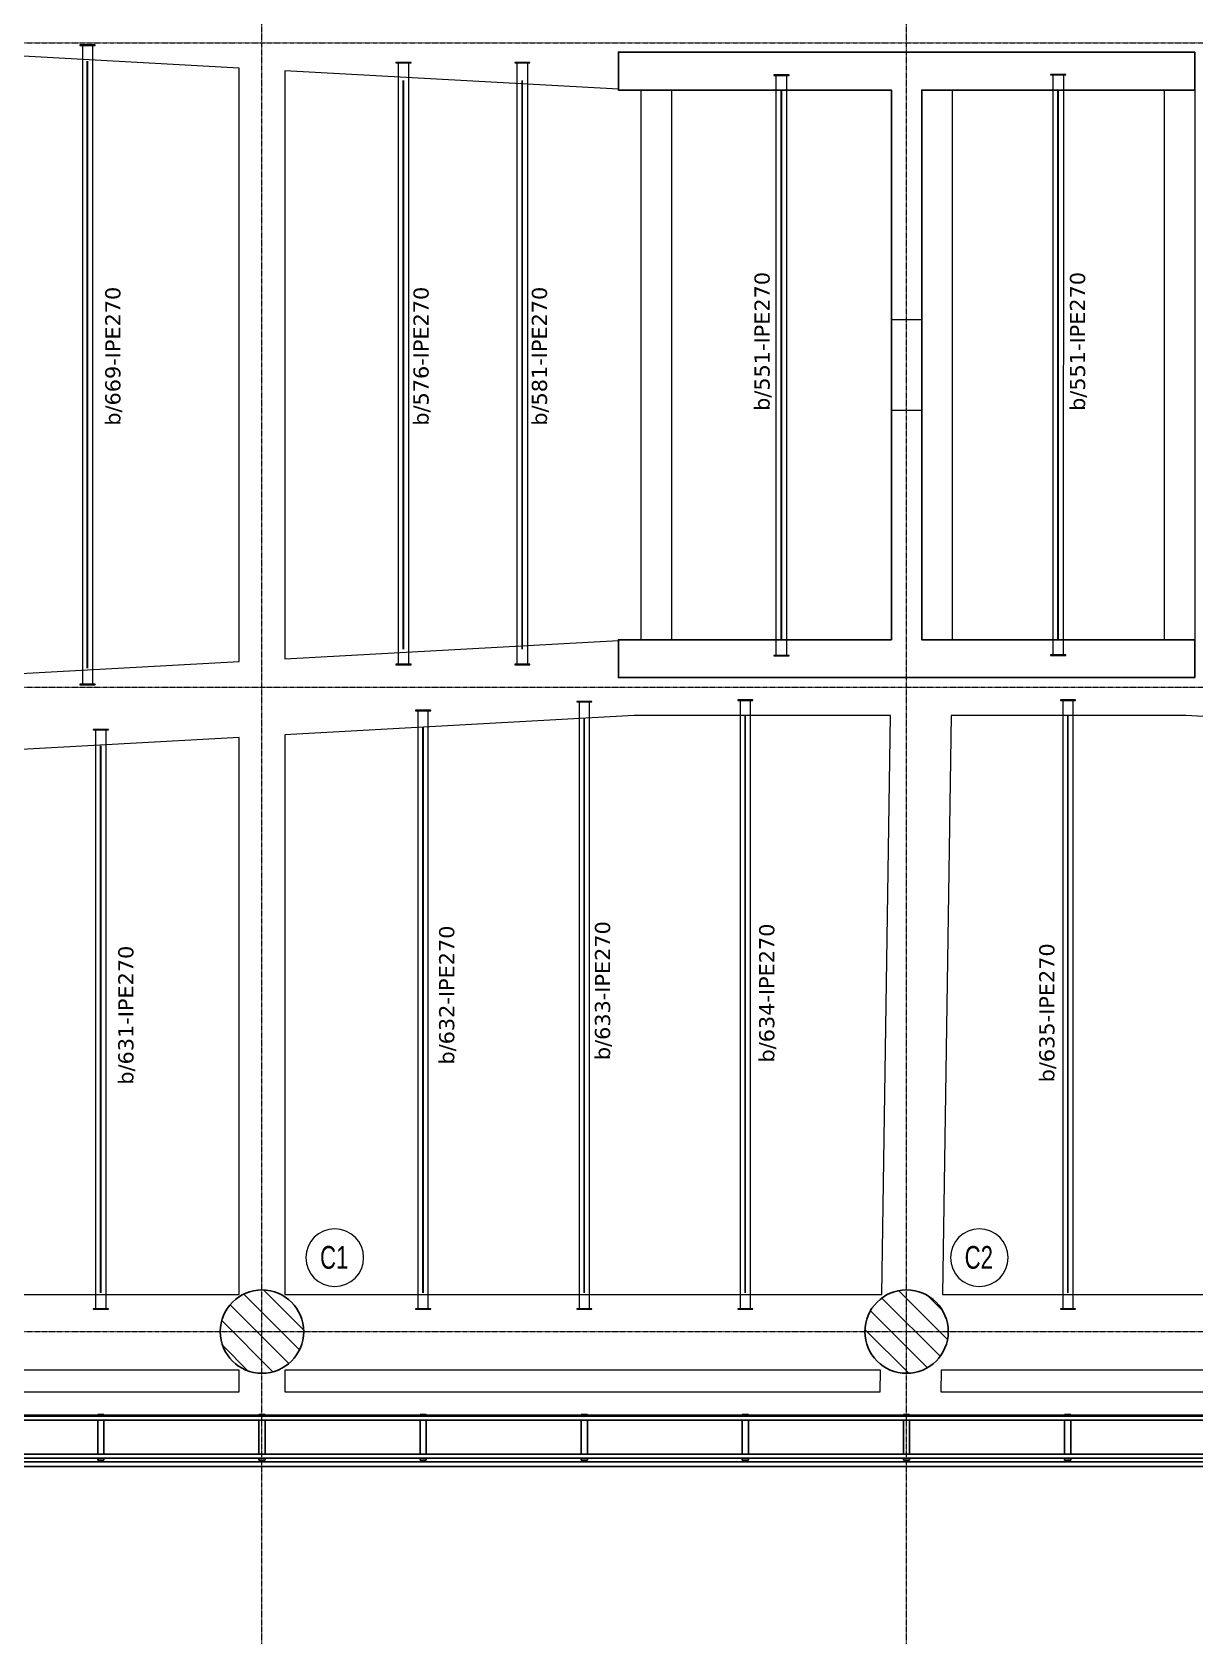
# Model space of a CAD drawing. Header units: millimetres. Extents: x 654 to 77164, y -21218 to 30031.
# Drawn here: x 27543 to 42873, y -4117 to 17138 of the extents above; entities that cross this region are included whole.
import ezdxf

# ---------------------------------------------------------------- set-up
doc = ezdxf.new("R2010")
doc.units = ezdxf.units.MM
doc.linetypes.add('Grid Line', pattern=[3.33375, 1.905, -0.47625, 0.47625, -0.47625])
for name, color, linetype, lineweight in [('0-1', 7, 'Continuous', 5), ('A_ALMA', 255, 'Continuous', 5), ('E_B_PLACA-1', 10, 'Continuous', 25), ('E_B_PLACA-2', 254, 'Continuous', 25), ('E_COLUMNAS', 1, 'Continuous', 18), ('E_COLUMNAS-3', 1, 'Continuous', 35), ('E_COLUMNAS-4', 1, 'Continuous', 25), ('E_EJES-1', 8, 'Grid Line', 9), ('E_MUROS-1', 2, 'Continuous', 25), ('E_TEXTO', 3, 'Continuous', 9), ('E_VIGAS', 5, 'Continuous', 9), ('E_VIGAS-1', 5, 'Continuous', 25), ('E_VIGAS-2', 10, 'Continuous', 25), ('I-WALL-1', 2, 'Continuous', 18), ('VIGAS_HCB', 253, 'Continuous', 15)]:
    doc.layers.add(name, color=color, linetype=linetype, lineweight=lineweight)
doc.styles.add('Arial Narrow', font='', dxfattribs={"width": 0.85, "height": 0.3})
doc.styles.add('VERDANA', font='verdana.ttf')
doc.styles.get('Arial Narrow').set_extended_font_data('Arial Narrow')

# ---------------------------------------------------------------- blocks, each defined once
blk = doc.blocks.new('EST_SFM_VIGA-METALICA-SECCION-C - EST_SFM_VIGA-METALICA-UPN100-1527742-_58_00m_N_E_-NIVEL-15 DOC')
at = {"layer": 'E_VIGAS-2'}
for p, q in [((34.044, 0.018), (-34.827, 0.018)), ((-34.827, -0.032), (34.044, -0.032))]:
    blk.add_line(p, q, dxfattribs=at)
blk = doc.blocks.new('EST_SFM_VIGA-METALICA-SECCION-C - EST_SFM_VIGA-METALICA-UPN100-1527772-_58_00m_N_E_-NIVEL-15 DOC')
at = {"layer": 'E_VIGAS-2'}
for p, q in [((34.942, 0.032), (-34.929, 0.032)), ((-34.929, -0.018), (34.942, -0.018))]:
    blk.add_line(p, q, dxfattribs=at)
blk = doc.blocks.new('EST_SFM_VIGA-METALICA-SECCION-C - EST_SFM_VIGA-METALICA-UPN160-1579051-_58_00m_N_E_-NIVEL-15 DOC')
at = {"layer": 'E_VIGAS-1'}
for p, q in [((30.107, 0.047), (-30.264, 0.047)), ((-30.269, -0.018), (30.113, -0.018))]:
    blk.add_line(p, q, dxfattribs=at)
blk = doc.blocks.new('DCTIB_CNI_EST_MOD-1A-FAC_0001_rvt-1-_58_00m_N_E_-NIVEL-15 DOC')
at = {"layer": 'E_B_PLACA-1'}
for p, q in [((-74.597, 139.545), (-5.727, 139.545)), ((-5.177, 138.995), (-75.147, 138.995))]:
    blk.add_line(p, q, dxfattribs=at)
at = {"layer": 'E_B_PLACA-2'}
for p, q in [((-5.727, 139.545), (-74.597, 139.545)), ((-75.147, 138.995), (-5.177, 138.995))]:
    blk.add_line(p, q, dxfattribs=at)
at = {"layer": 'E_VIGAS-1'}
for p, q in [((-50.828, 139.567), (-50.746, 139.567)), ((-50.828, 139.567), (-50.828, 139.545)), ((-50.828, 139.495), (-50.828, 139.045)), ((-50.746, 139.567), (-50.746, 139.545)), ((-50.746, 139.495), (-50.746, 139.045)), ((-48.703, 139.567), (-48.621, 139.567)), ((-48.703, 139.545), (-48.703, 139.567)), ((-48.703, 139.045), (-48.703, 139.495)), ((-48.621, 139.545), (-48.621, 139.567)), ((-48.621, 139.045), (-48.621, 139.495)), ((-46.578, 139.567), (-46.496, 139.567)), ((-46.578, 139.545), (-46.578, 139.567)), ((-46.578, 139.045), (-46.578, 139.495)), ((-46.496, 139.545), (-46.496, 139.567)), ((-46.496, 139.045), (-46.496, 139.495)), ((-44.453, 139.567), (-44.371, 139.567)), ((-44.453, 139.545), (-44.453, 139.567)), ((-44.453, 139.045), (-44.453, 139.495)), ((-44.371, 139.545), (-44.371, 139.567)), ((-44.371, 139.045), (-44.371, 139.495)), ((-42.328, 139.567), (-42.246, 139.567)), ((-42.328, 139.567), (-42.328, 139.545)), ((-42.328, 139.495), (-42.328, 139.045)), ((-42.246, 139.567), (-42.246, 139.545)), ((-42.246, 139.495), (-42.246, 139.045)), ((-40.203, 139.567), (-40.121, 139.567)), ((-40.203, 139.545), (-40.203, 139.567)), ((-40.203, 139.045), (-40.203, 139.495)), ((-40.121, 139.545), (-40.121, 139.567)), ((-40.121, 139.045), (-40.121, 139.495)), ((-38.078, 139.567), (-37.996, 139.567)), ((-38.078, 139.545), (-38.078, 139.567)), ((-38.078, 139.045), (-38.078, 139.495)), ((-37.996, 139.545), (-37.996, 139.567)), ((-37.996, 139.045), (-37.996, 139.495)), ((-50.828, 138.995), (-50.828, 138.967)), ((-50.828, 138.967), (-50.746, 138.967)), ((-50.828, 138.966), (-50.828, 138.967)), ((-50.8, 138.966), (-50.828, 138.966)), ((-50.79, 138.961), (-50.79, 138.966)), ((-50.79, 138.947), (-50.79, 138.961)), ((-50.785, 138.966), (-50.785, 138.961)), ((-50.785, 138.961), (-50.785, 138.947)), ((-50.746, 138.966), (-50.774, 138.966)), ((-50.746, 138.995), (-50.746, 138.967)), ((-50.746, 138.967), (-50.746, 138.966)), ((-48.703, 138.967), (-48.703, 138.995)), ((-48.703, 138.966), (-48.703, 138.967)), ((-48.703, 138.967), (-48.621, 138.967)), ((-48.676, 138.966), (-48.703, 138.966)), ((-48.665, 138.961), (-48.665, 138.966)), ((-48.665, 138.947), (-48.665, 138.961)), ((-48.66, 138.966), (-48.66, 138.961)), ((-48.66, 138.961), (-48.66, 138.947)), ((-48.621, 138.966), (-48.649, 138.966)), ((-48.621, 138.967), (-48.621, 138.995)), ((-48.621, 138.967), (-48.621, 138.966)), ((-46.578, 138.967), (-46.578, 138.995)), ((-46.578, 138.966), (-46.578, 138.967)), ((-46.578, 138.967), (-46.496, 138.967)), ((-46.55, 138.966), (-46.578, 138.966)), ((-46.54, 138.961), (-46.54, 138.966)), ((-46.54, 138.947), (-46.54, 138.961)), ((-46.535, 138.966), (-46.535, 138.961)), ((-46.535, 138.961), (-46.535, 138.947)), ((-46.496, 138.966), (-46.524, 138.966)), ((-46.496, 138.967), (-46.496, 138.995)), ((-46.496, 138.967), (-46.496, 138.966)), ((-44.453, 138.967), (-44.453, 138.995)), ((-44.453, 138.966), (-44.453, 138.967)), ((-44.453, 138.967), (-44.371, 138.967)), ((-44.425, 138.966), (-44.453, 138.966)), ((-44.415, 138.961), (-44.415, 138.966)), ((-44.415, 138.947), (-44.415, 138.961)), ((-44.41, 138.966), (-44.41, 138.961)), ((-44.41, 138.961), (-44.41, 138.947)), ((-44.371, 138.966), (-44.399, 138.966)), ((-44.371, 138.967), (-44.371, 138.995)), ((-44.371, 138.967), (-44.371, 138.966)), ((-42.328, 138.995), (-42.328, 138.967)), ((-42.328, 138.967), (-42.246, 138.967)), ((-42.328, 138.966), (-42.328, 138.967)), ((-42.3, 138.966), (-42.328, 138.966)), ((-42.29, 138.961), (-42.29, 138.966)), ((-42.29, 138.947), (-42.29, 138.961)), ((-42.285, 138.966), (-42.285, 138.961)), ((-42.285, 138.961), (-42.285, 138.947)), ((-42.246, 138.966), (-42.274, 138.966)), ((-42.246, 138.995), (-42.246, 138.967)), ((-42.246, 138.967), (-42.246, 138.966)), ((-40.203, 138.967), (-40.203, 138.995)), ((-40.203, 138.966), (-40.203, 138.967)), ((-40.203, 138.967), (-40.121, 138.967)), ((-40.176, 138.966), (-40.203, 138.966)), ((-40.165, 138.961), (-40.165, 138.966)), ((-40.165, 138.947), (-40.165, 138.961)), ((-40.16, 138.966), (-40.16, 138.961)), ((-40.16, 138.961), (-40.16, 138.947)), ((-40.121, 138.966), (-40.149, 138.966)), ((-40.121, 138.967), (-40.121, 138.995)), ((-40.121, 138.967), (-40.121, 138.966)), ((-38.078, 138.967), (-38.078, 138.995)), ((-38.078, 138.966), (-38.078, 138.967)), ((-38.078, 138.967), (-37.996, 138.967)), ((-38.05, 138.966), (-38.078, 138.966)), ((-38.04, 138.961), (-38.04, 138.966)), ((-38.04, 138.947), (-38.04, 138.961)), ((-38.035, 138.966), (-38.035, 138.961)), ((-38.035, 138.961), (-38.035, 138.947)), ((-37.996, 138.966), (-38.024, 138.966)), ((-37.996, 138.967), (-37.996, 138.995)), ((-37.996, 138.967), (-37.996, 138.966))]:
    blk.add_line(p, q, dxfattribs=at)
for points, knots in [([(-50.79, 138.961), (-50.79, 138.962), (-50.79, 138.963), (-50.792, 138.965), (-50.793, 138.965), (-50.795, 138.966), (-50.796, 138.966), (-50.797, 138.966), (-50.799, 138.966), (-50.8, 138.966)], [0, 0, 0, 0, 0.285714, 0.428571, 0.571429, 0.678571, 0.732143, 0.785714, 1, 1, 1, 1]), ([(-50.8, 138.966), (-50.799, 138.966), (-50.798, 138.966), (-50.795, 138.966), (-50.793, 138.965), (-50.791, 138.964), (-50.79, 138.963), (-50.79, 138.962), (-50.79, 138.961)], [0, 0, 0, 0, 0.142857, 0.285714, 0.428571, 0.571429, 0.785714, 1, 1, 1, 1]), ([(-50.785, 138.961), (-50.785, 138.962), (-50.784, 138.963), (-50.783, 138.965), (-50.781, 138.965), (-50.78, 138.966), (-50.779, 138.966), (-50.777, 138.966), (-50.775, 138.966), (-50.774, 138.966)], [0, 0, 0, 0, 0.285714, 0.428571, 0.571429, 0.678571, 0.732143, 0.785714, 1, 1, 1, 1]), ([(-50.774, 138.966), (-50.775, 138.966), (-50.776, 138.966), (-50.779, 138.966), (-50.781, 138.965), (-50.783, 138.964), (-50.784, 138.963), (-50.785, 138.962), (-50.785, 138.961)], [0, 0, 0, 0, 0.142857, 0.285714, 0.428571, 0.571429, 0.785714, 1, 1, 1, 1]), ([(-48.676, 138.966), (-48.675, 138.966), (-48.673, 138.966), (-48.671, 138.966), (-48.668, 138.965), (-48.667, 138.964), (-48.665, 138.963), (-48.665, 138.962), (-48.665, 138.961)], [0, 0, 0, 0, 0.142857, 0.285714, 0.428571, 0.571429, 0.785714, 1, 1, 1, 1]), ([(-48.665, 138.961), (-48.665, 138.962), (-48.665, 138.963), (-48.667, 138.965), (-48.668, 138.965), (-48.67, 138.966), (-48.671, 138.966), (-48.673, 138.966), (-48.674, 138.966), (-48.676, 138.966)], [0, 0, 0, 0, 0.285714, 0.428571, 0.571429, 0.678571, 0.732143, 0.785714, 1, 1, 1, 1]), ([(-48.649, 138.966), (-48.65, 138.966), (-48.652, 138.966), (-48.654, 138.966), (-48.656, 138.965), (-48.658, 138.964), (-48.66, 138.963), (-48.66, 138.962), (-48.66, 138.961)], [0, 0, 0, 0, 0.142857, 0.285714, 0.428571, 0.571429, 0.785714, 1, 1, 1, 1]), ([(-48.66, 138.961), (-48.66, 138.962), (-48.659, 138.963), (-48.658, 138.965), (-48.656, 138.965), (-48.655, 138.966), (-48.654, 138.966), (-48.652, 138.966), (-48.65, 138.966), (-48.649, 138.966)], [0, 0, 0, 0, 0.285714, 0.428571, 0.571429, 0.678571, 0.732143, 0.785714, 1, 1, 1, 1]), ([(-46.55, 138.966), (-46.549, 138.966), (-46.548, 138.966), (-46.545, 138.966), (-46.543, 138.965), (-46.541, 138.964), (-46.54, 138.963), (-46.54, 138.962), (-46.54, 138.961)], [0, 0, 0, 0, 0.142857, 0.285714, 0.428571, 0.571429, 0.785714, 1, 1, 1, 1]), ([(-46.54, 138.961), (-46.54, 138.962), (-46.54, 138.963), (-46.542, 138.965), (-46.543, 138.965), (-46.545, 138.966), (-46.546, 138.966), (-46.547, 138.966), (-46.549, 138.966), (-46.55, 138.966)], [0, 0, 0, 0, 0.285714, 0.428571, 0.571429, 0.678571, 0.732143, 0.785714, 1, 1, 1, 1]), ([(-46.524, 138.966), (-46.525, 138.966), (-46.526, 138.966), (-46.529, 138.966), (-46.531, 138.965), (-46.533, 138.964), (-46.534, 138.963), (-46.535, 138.962), (-46.535, 138.961)], [0, 0, 0, 0, 0.142857, 0.285714, 0.428571, 0.571429, 0.785714, 1, 1, 1, 1]), ([(-46.535, 138.961), (-46.535, 138.962), (-46.534, 138.963), (-46.533, 138.965), (-46.531, 138.965), (-46.53, 138.966), (-46.529, 138.966), (-46.527, 138.966), (-46.525, 138.966), (-46.524, 138.966)], [0, 0, 0, 0, 0.285714, 0.428571, 0.571429, 0.678571, 0.732143, 0.785714, 1, 1, 1, 1]), ([(-44.425, 138.966), (-44.424, 138.966), (-44.423, 138.966), (-44.42, 138.966), (-44.418, 138.965), (-44.416, 138.964), (-44.415, 138.963), (-44.415, 138.962), (-44.415, 138.961)], [0, 0, 0, 0, 0.142857, 0.285714, 0.428571, 0.571429, 0.785714, 1, 1, 1, 1]), ([(-44.415, 138.961), (-44.415, 138.962), (-44.415, 138.963), (-44.417, 138.965), (-44.418, 138.965), (-44.42, 138.966), (-44.421, 138.966), (-44.422, 138.966), (-44.424, 138.966), (-44.425, 138.966)], [0, 0, 0, 0, 0.285714, 0.428571, 0.571429, 0.678571, 0.732143, 0.785714, 1, 1, 1, 1]), ([(-44.399, 138.966), (-44.4, 138.966), (-44.401, 138.966), (-44.404, 138.966), (-44.406, 138.965), (-44.408, 138.964), (-44.409, 138.963), (-44.41, 138.962), (-44.41, 138.961)], [0, 0, 0, 0, 0.142857, 0.285714, 0.428571, 0.571429, 0.785714, 1, 1, 1, 1]), ([(-44.41, 138.961), (-44.41, 138.962), (-44.409, 138.963), (-44.408, 138.965), (-44.406, 138.965), (-44.405, 138.966), (-44.404, 138.966), (-44.402, 138.966), (-44.4, 138.966), (-44.399, 138.966)], [0, 0, 0, 0, 0.285714, 0.428571, 0.571429, 0.678571, 0.732143, 0.785714, 1, 1, 1, 1]), ([(-42.29, 138.961), (-42.29, 138.962), (-42.29, 138.963), (-42.292, 138.965), (-42.293, 138.965), (-42.295, 138.966), (-42.296, 138.966), (-42.297, 138.966), (-42.299, 138.966), (-42.3, 138.966)], [0, 0, 0, 0, 0.285714, 0.428571, 0.571429, 0.678571, 0.732143, 0.785714, 1, 1, 1, 1]), ([(-42.3, 138.966), (-42.299, 138.966), (-42.298, 138.966), (-42.295, 138.966), (-42.293, 138.965), (-42.291, 138.964), (-42.29, 138.963), (-42.29, 138.962), (-42.29, 138.961)], [0, 0, 0, 0, 0.142857, 0.285714, 0.428571, 0.571429, 0.785714, 1, 1, 1, 1]), ([(-42.285, 138.961), (-42.285, 138.962), (-42.284, 138.963), (-42.283, 138.965), (-42.281, 138.965), (-42.28, 138.966), (-42.279, 138.966), (-42.277, 138.966), (-42.275, 138.966), (-42.274, 138.966)], [0, 0, 0, 0, 0.285714, 0.428571, 0.571429, 0.678571, 0.732143, 0.785714, 1, 1, 1, 1]), ([(-42.274, 138.966), (-42.275, 138.966), (-42.276, 138.966), (-42.279, 138.966), (-42.281, 138.965), (-42.283, 138.964), (-42.284, 138.963), (-42.285, 138.962), (-42.285, 138.961)], [0, 0, 0, 0, 0.142857, 0.285714, 0.428571, 0.571429, 0.785714, 1, 1, 1, 1]), ([(-40.176, 138.966), (-40.175, 138.966), (-40.173, 138.966), (-40.171, 138.966), (-40.168, 138.965), (-40.167, 138.964), (-40.165, 138.963), (-40.165, 138.962), (-40.165, 138.961)], [0, 0, 0, 0, 0.142857, 0.285714, 0.428571, 0.571429, 0.785714, 1, 1, 1, 1]), ([(-40.165, 138.961), (-40.165, 138.962), (-40.165, 138.963), (-40.167, 138.965), (-40.168, 138.965), (-40.17, 138.966), (-40.171, 138.966), (-40.173, 138.966), (-40.174, 138.966), (-40.176, 138.966)], [0, 0, 0, 0, 0.285714, 0.428571, 0.571429, 0.678571, 0.732143, 0.785714, 1, 1, 1, 1]), ([(-40.149, 138.966), (-40.15, 138.966), (-40.152, 138.966), (-40.154, 138.966), (-40.156, 138.965), (-40.158, 138.964), (-40.16, 138.963), (-40.16, 138.962), (-40.16, 138.961)], [0, 0, 0, 0, 0.142857, 0.285714, 0.428571, 0.571429, 0.785714, 1, 1, 1, 1]), ([(-40.16, 138.961), (-40.16, 138.962), (-40.159, 138.963), (-40.158, 138.965), (-40.156, 138.965), (-40.155, 138.966), (-40.154, 138.966), (-40.152, 138.966), (-40.15, 138.966), (-40.149, 138.966)], [0, 0, 0, 0, 0.285714, 0.428571, 0.571429, 0.678571, 0.732143, 0.785714, 1, 1, 1, 1]), ([(-38.05, 138.966), (-38.049, 138.966), (-38.048, 138.966), (-38.045, 138.966), (-38.043, 138.965), (-38.041, 138.964), (-38.04, 138.963), (-38.04, 138.962), (-38.04, 138.961)], [0, 0, 0, 0, 0.142857, 0.285714, 0.428571, 0.571429, 0.785714, 1, 1, 1, 1]), ([(-38.04, 138.961), (-38.04, 138.962), (-38.04, 138.963), (-38.042, 138.965), (-38.043, 138.965), (-38.045, 138.966), (-38.046, 138.966), (-38.047, 138.966), (-38.049, 138.966), (-38.05, 138.966)], [0, 0, 0, 0, 0.285714, 0.428571, 0.571429, 0.678571, 0.732143, 0.785714, 1, 1, 1, 1]), ([(-38.024, 138.966), (-38.025, 138.966), (-38.026, 138.966), (-38.029, 138.966), (-38.031, 138.965), (-38.033, 138.964), (-38.034, 138.963), (-38.035, 138.962), (-38.035, 138.961)], [0, 0, 0, 0, 0.142857, 0.285714, 0.428571, 0.571429, 0.785714, 1, 1, 1, 1]), ([(-38.035, 138.961), (-38.035, 138.962), (-38.034, 138.963), (-38.033, 138.965), (-38.031, 138.965), (-38.03, 138.966), (-38.029, 138.966), (-38.027, 138.966), (-38.025, 138.966), (-38.024, 138.966)], [0, 0, 0, 0, 0.285714, 0.428571, 0.571429, 0.678571, 0.732143, 0.785714, 1, 1, 1, 1])]:
    blk.add_open_spline(points, degree=3, knots=knots, dxfattribs=at)
for name, p in [('EST_SFM_VIGA-METALICA-SECCION-C - EST_SFM_VIGA-METALICA-UPN100-1527742-_58_00m_N_E_-NIVEL-15 DOC', (-39.77, 139.527)), ('EST_SFM_VIGA-METALICA-SECCION-C - EST_SFM_VIGA-METALICA-UPN100-1527772-_58_00m_N_E_-NIVEL-15 DOC', (-40.169, 139.013)), ('EST_SFM_VIGA-METALICA-SECCION-C - EST_SFM_VIGA-METALICA-UPN160-1579051-_58_00m_N_E_-NIVEL-15 DOC', (-40.084, 138.9))]:
    blk.add_blockref(name, p, dxfattribs=at)
blk = doc.blocks.new('EST_SCM_COLUMNA-SECCION-CIRCULAR - EST_SCM_COLUMNA-CONCRETO-CIRCULAR_Ø_110cm-V12-_58_00m_N_E_-NIVEL-15 DOC')
at = {"layer": 'E_COLUMNAS'}
h = blk.add_hatch(dxfattribs=at)
h.set_pattern_fill('FP_9', color=256, style=0, pattern_type=2)
h.set_pattern_definition([(135, (48.662, -140.662), (-0.15909903, -0.15909903), [])])
h.paths.add_polyline_path([(0.041, -0.548), (0.122, -0.536), (0.201, -0.512), (0.275, -0.476), (0.343, -0.43), (0.403, -0.374), (0.454, -0.31), (0.496, -0.239), (0.526, -0.162), (0.544, -0.082), (0.55, 0), (0.544, 0.082), (0.526, 0.162), (0.496, 0.239), (0.454, 0.31), (0.403, 0.374), (0.343, 0.43), (0.275, 0.476), (0.201, 0.512), (0.122, 0.536), (0.041, 0.548), (-0.041, 0.548), (-0.122, 0.536), (-0.201, 0.512), (-0.275, 0.476), (-0.343, 0.43), (-0.403, 0.374), (-0.454, 0.31), (-0.496, 0.239), (-0.526, 0.162), (-0.544, 0.082), (-0.55, 0), (-0.544, -0.082), (-0.526, -0.162), (-0.496, -0.239), (-0.454, -0.31), (-0.403, -0.374), (-0.343, -0.43), (-0.275, -0.476), (-0.201, -0.512), (-0.122, -0.536), (-0.041, -0.548)])
at = {"layer": 'E_COLUMNAS-4'}
for start, end in [(360, 180), (180, 360)]:
    blk.add_arc((0, 0), 0.55, start, end, dxfattribs=at)
blk = doc.blocks.new('EST_SCM_COLUMNA-SECCION-CIRCULAR - EST_SCM_COLUMNA-CONCRETO-CIRCULAR_Ø_110cm-V13-_58_00m_N_E_-NIVEL-15 DOC')
at = {"layer": 'E_COLUMNAS'}
h = blk.add_hatch(dxfattribs=at)
h.set_pattern_fill('FP_10', color=256, style=0, pattern_type=2)
h.set_pattern_definition([(135, (40.162, -140.662), (-0.15909903, -0.15909903), [])])
h.paths.add_polyline_path([(0.041, -0.548), (0.122, -0.536), (0.201, -0.512), (0.275, -0.476), (0.343, -0.43), (0.403, -0.374), (0.454, -0.31), (0.496, -0.239), (0.526, -0.162), (0.544, -0.082), (0.55, 0), (0.544, 0.082), (0.526, 0.162), (0.496, 0.239), (0.454, 0.31), (0.403, 0.374), (0.343, 0.43), (0.275, 0.476), (0.195, 0.514), (0.122, 0.536), (0.041, 0.548), (-0.041, 0.548), (-0.122, 0.536), (-0.201, 0.512), (-0.275, 0.476), (-0.343, 0.43), (-0.403, 0.374), (-0.454, 0.31), (-0.496, 0.239), (-0.526, 0.162), (-0.544, 0.082), (-0.55, 0), (-0.544, -0.082), (-0.526, -0.162), (-0.496, -0.239), (-0.454, -0.31), (-0.403, -0.374), (-0.343, -0.43), (-0.275, -0.476), (-0.201, -0.512), (-0.122, -0.536), (-0.041, -0.548)])
at = {"layer": 'E_COLUMNAS-4'}
for start, end in [(360, 180), (180, 360)]:
    blk.add_arc((0, 0), 0.55, start, end, dxfattribs=at)
blk = doc.blocks.new('CNI_TAG COLUMNAS CONCRETO MARCA - CNI_COLUMNA CONCRETO-582370-_58_00m_N_E_-NIVEL-15 DOC')
at = {"layer": 'E_TEXTO'}
for start, end in [(360, 180), (180, 360)]:
    blk.add_arc((0.00026, -0.00015), 0.00254, start, end, dxfattribs=at)

msp = doc.modelspace()

# ---------------------------------------------------------------- linework, layer by layer
at = {"layer": 'A_ALMA'}
for p, q in [((28268.9, 8748.2), (28268.9, 16754.4)), ((28275.5, 8748.2), (28275.5, 16754.4)), ((32435.5, 9001.8), (32435.5, 16500.3)), ((32442.1, 9002.1), (32442.1, 16500)), ((34002.3, 9001.8), (34002.3, 16500.3)), ((34008.9, 9002.1), (34008.9, 16500)), ((37418.9, 9118.8), (37418.9, 16368.8)), ((37425.5, 9118.8), (37425.5, 16368.8)), ((41068.7, 9125.2), (41068.7, 16375.2)), ((41075.3, 9125.2), (41075.3, 16375.2)), ((34818.8, 510), (34818.8, 8096)), ((34825.4, 510), (34825.4, 8096)), ((36943.8, 510), (36943.8, 8115.2)), ((36950.4, 510), (36950.4, 8115.2)), ((41198.8, 510), (41198.8, 8115.2)), ((41205.4, 510), (41205.4, 8115.2)), ((32693.8, 510), (32693.8, 7978.3)), ((32700.4, 510), (32700.4, 7978.3)), ((28443.8, 510), (28443.8, 7726.7)), ((28450.4, 510), (28450.4, 7726.7))]:
    msp.add_line(p, q, dxfattribs=at)
at = {"layer": 'E_EJES-1'}
for p, q in [((30572.1, -4117.1), (30572.1, 29130.8)), ((39072.1, -4117.1), (39072.1, 29130.8)), ((1554, 17000), (76264.1, 17000)), ((1554, 8500), (76264.1, 8500)), ((1554, 0), (76264.1, 0))]:
    msp.add_line(p, q, dxfattribs=at)
at = {"layer": 'E_MUROS-1'}
msp.add_lwpolyline([(42872.2, 16875.2), (42872.2, 16375.2), (39272.2, 16375.2), (39272.2, 9125.2), (42872.2, 9125.2), (42872.2, 8625.2), (35272.2, 8625.2), (35272.2, 9125.2), (38872.2, 9125.2), (38872.2, 16375.2), (35272.2, 16375.2), (35272.2, 16875.2)], close=True, dxfattribs=at)
at = {"layer": 'E_VIGAS', "color": 30, "true_color": 0xf26722}
msp.add_line((39672.3, 16375.2), (39672.3, 9125.2), dxfattribs=at)
for points in [[(11173.1, 26595.9), (11173.1, -1095.9), (66973.3, -1095.8), (66973.3, 26595.9)], [(38744.8, 490.1), (38860.7, 8125.2), (35481.1, 8125.2), (30873.1, 7870.7), (30873.1, 490.1)], [(47273.1, 490.1), (47273.1, 7872.8), (42755.8, 8125.2), (39660.8, 8125.2), (39544.9, 490.1)], [(30273.1, 490.1), (30273.1, 7837.5), (22287, 7396.4), (22453, 490.1)], [(38729.6, -509.9), (30873.1, -509.9), (30873.1, -795.9), (38725.3, -795.9)], [(47273.1, -509.9), (39529.7, -509.9), (39525.4, -795.9), (47273.1, -795.9)]]:
    msp.add_lwpolyline(points, close=True, dxfattribs=at)
for points in [[(22273.3, 8397.2), (30273.1, 8839.1), (30273.1, 16663.4), (22273.3, 17106.2), (22273.3, 8397.2)], [(35273.3, 16386.6), (30873.1, 16630.2), (30873.1, 8872.2), (35273.3, 9115.2)], [(35973.3, 9125.2), (35573.3, 9125.2), (35573.3, 16375.2), (35973.3, 16375.2), (35973.3, 9125.2)], [(42872.1, 9125.2), (42472.1, 9125.2), (42472.1, 16375.2), (42872.1, 16375.2), (42872.1, 9125.2)], [(22473.1, -795.9), (30273.1, -795.9), (30273.1, -509.9), (22473.1, -509.9), (22473.1, -795.9)]]:
    msp.add_lwpolyline(points, dxfattribs=at)
at = {"layer": 'I-WALL-1'}
for p, q in [((42872.3, 16375.2), (42872.3, 16875.2)), ((39272.3, 16375.2), (42872.3, 16375.2)), ((38872.3, 13350.2), (39272.3, 13350.2)), ((39272.3, 12150.2), (38872.3, 12150.2)), ((38872.3, 9125.2), (35272.3, 9125.2)), ((42872.3, 9125.2), (39272.3, 9125.2)), ((42872.3, 8625.2), (42872.3, 9125.2)), ((35272.3, 8625.2), (42872.3, 8625.2))]:
    msp.add_line(p, q, dxfattribs=at)
at = {"layer": 'VIGAS_HCB', "color": 8}
for points in [[(28372.2, 16970.4), (28172.2, 16970.4), (28172.2, 16964.4), (28372.2, 16964.4)], [(32538.9, 16739.3), (32338.9, 16739.3), (32338.9, 16733.3), (32538.9, 16733.3)], [(34105.6, 16739.3), (33905.6, 16739.3), (33905.6, 16733.3), (34105.6, 16733.3)], [(41172.2, 16581.2), (40972.2, 16581.2), (40972.2, 16575.2), (41172.2, 16575.2)], [(37522.4, 16574.8), (37322.4, 16574.8), (37322.4, 16568.8), (37522.4, 16568.8)], [(32538.8, 8801.8), (32338.8, 8801.8), (32338.8, 8795.8), (32538.8, 8795.8)], [(34105.6, 8801.8), (33905.6, 8801.8), (33905.6, 8795.8), (34105.6, 8795.8)], [(37522.3, 8918.8), (37322.3, 8918.8), (37322.3, 8912.8), (37522.3, 8912.8)], [(41172.1, 8925.2), (40972.1, 8925.2), (40972.1, 8919.2), (41172.1, 8919.2)], [(28372.2, 8538.2), (28172.2, 8538.2), (28172.2, 8532.2), (28372.2, 8532.2)], [(34922.1, 8312), (34722.1, 8312), (34722.1, 8306), (34922.1, 8306)], [(37047.1, 8331.2), (36847.1, 8331.2), (36847.1, 8325.2), (37047.1, 8325.2)], [(41302.1, 8331.2), (41102.1, 8331.2), (41102.1, 8325.2), (41302.1, 8325.2)], [(32797.1, 8194.3), (32597.1, 8194.3), (32597.1, 8188.3), (32797.1, 8188.3)], [(28547.1, 7942.7), (28347.1, 7942.7), (28347.1, 7936.7), (28547.1, 7936.7)], [(28547.1, 300), (28347.1, 300), (28347.1, 294), (28547.1, 294)], [(32797.1, 300), (32597.1, 300), (32597.1, 294), (32797.1, 294)], [(34922.1, 300), (34722.1, 300), (34722.1, 294), (34922.1, 294)], [(37047.1, 300), (36847.1, 300), (36847.1, 294), (37047.1, 294)], [(41302.1, 300), (41102.1, 300), (41102.1, 294), (41302.1, 294)]]:
    msp.add_lwpolyline(points, close=True, dxfattribs=at)
at = {"layer": 'VIGAS_HCB'}
for points in [[(28204.7, 8538.2), (28339.7, 8538.2), (28339.7, 16964.4), (28204.7, 16964.4)], [(32371.4, 16733.3), (32506.4, 16733.3), (32506.3, 8801.8), (32371.3, 8801.8)], [(33938.1, 16733.3), (34073.1, 16733.3), (34073.1, 8801.8), (33938.1, 8801.8)], [(37354.9, 16568.8), (37489.9, 16568.8), (37489.8, 8918.8), (37354.8, 8918.8)], [(41004.7, 16575.2), (41139.7, 16575.2), (41139.6, 8925.2), (41004.6, 8925.2)], [(34754.6, 300), (34889.6, 300), (34889.6, 8306), (34754.6, 8306)], [(36879.6, 300), (37014.6, 300), (37014.6, 8325.2), (36879.6, 8325.2)], [(41134.6, 300), (41269.6, 300), (41269.6, 8325.2), (41134.6, 8325.2)], [(32629.6, 300), (32764.6, 300), (32764.6, 8188.3), (32629.6, 8188.3)], [(28379.6, 7936.7), (28514.6, 7936.7), (28514.6, 300), (28379.6, 300)]]:
    msp.add_lwpolyline(points, close=True, dxfattribs=at)

# ---------------------------------------------------------------- block references
at = {"layer": '0-1', "xscale": 1000, "yscale": 1000, "zscale": 1000}
msp.add_blockref('DCTIB_CNI_EST_MOD-1A-FAC_0001_rvt-1-_58_00m_N_E_-NIVEL-15 DOC', (79234.2, -140662.4), dxfattribs=at)
at = {"layer": 'E_COLUMNAS-3', "xscale": 1000, "yscale": 1000, "zscale": 1000}
for name, p in [('EST_SCM_COLUMNA-SECCION-CIRCULAR - EST_SCM_COLUMNA-CONCRETO-CIRCULAR_Ø_110cm-V12-_58_00m_N_E_-NIVEL-15 DOC', (30572.1, 0)), ('EST_SCM_COLUMNA-SECCION-CIRCULAR - EST_SCM_COLUMNA-CONCRETO-CIRCULAR_Ø_110cm-V13-_58_00m_N_E_-NIVEL-15 DOC', (39072.1, 0))]:
    msp.add_blockref(name, p, dxfattribs=at)
at = {"layer": 'E_TEXTO', "xscale": 149999.9999999999, "yscale": 149999.9999999999, "zscale": 149999.9999999999}
for p in [(31492.6, 997.9), (39992.6, 997.9)]:
    msp.add_blockref('CNI_TAG COLUMNAS CONCRETO MARCA - CNI_COLUMNA CONCRETO-582370-_58_00m_N_E_-NIVEL-15 DOC', p, dxfattribs=at)

# ---------------------------------------------------------------- texts
at = {"layer": 'E_TEXTO', "char_height": 200, "width": 1206.139, "attachment_point": 1, "rotation": 90, "style": 'VERDANA'}
for s, insert in [('b/551-IPE270', (37066.3, 12143.4)), ('b/551-IPE270', (41226.5, 12143.4)), ('b/669-IPE270', (28505.2, 11948.4)), ('b/576-IPE270', (32569.5, 11948.4)), ('b/581-IPE270', (34130.5, 11948.4)), ('b/632-IPE270', (32907.8, 3522.5)), ('b/633-IPE270', (34963.2, 3580.6)), ('b/634-IPE270', (37128.2, 3549.4)), ('b/635-IPE270', (40821.8, 3288.3)), ('b/631-IPE270', (28676.7, 3257.1))]:
    msp.add_mtext(s, dxfattribs=dict(at, insert=insert))
at = {"layer": 'E_TEXTO', "char_height": 300, "width": 459.968, "attachment_point": 1, "style": 'Arial Narrow'}
for s, insert in [('C1', (31338.3, 1129.1)), ('C2', (39838.3, 1129.1))]:
    msp.add_mtext(s, dxfattribs=dict(at, insert=insert))

doc.saveas('drawing.dxf')
